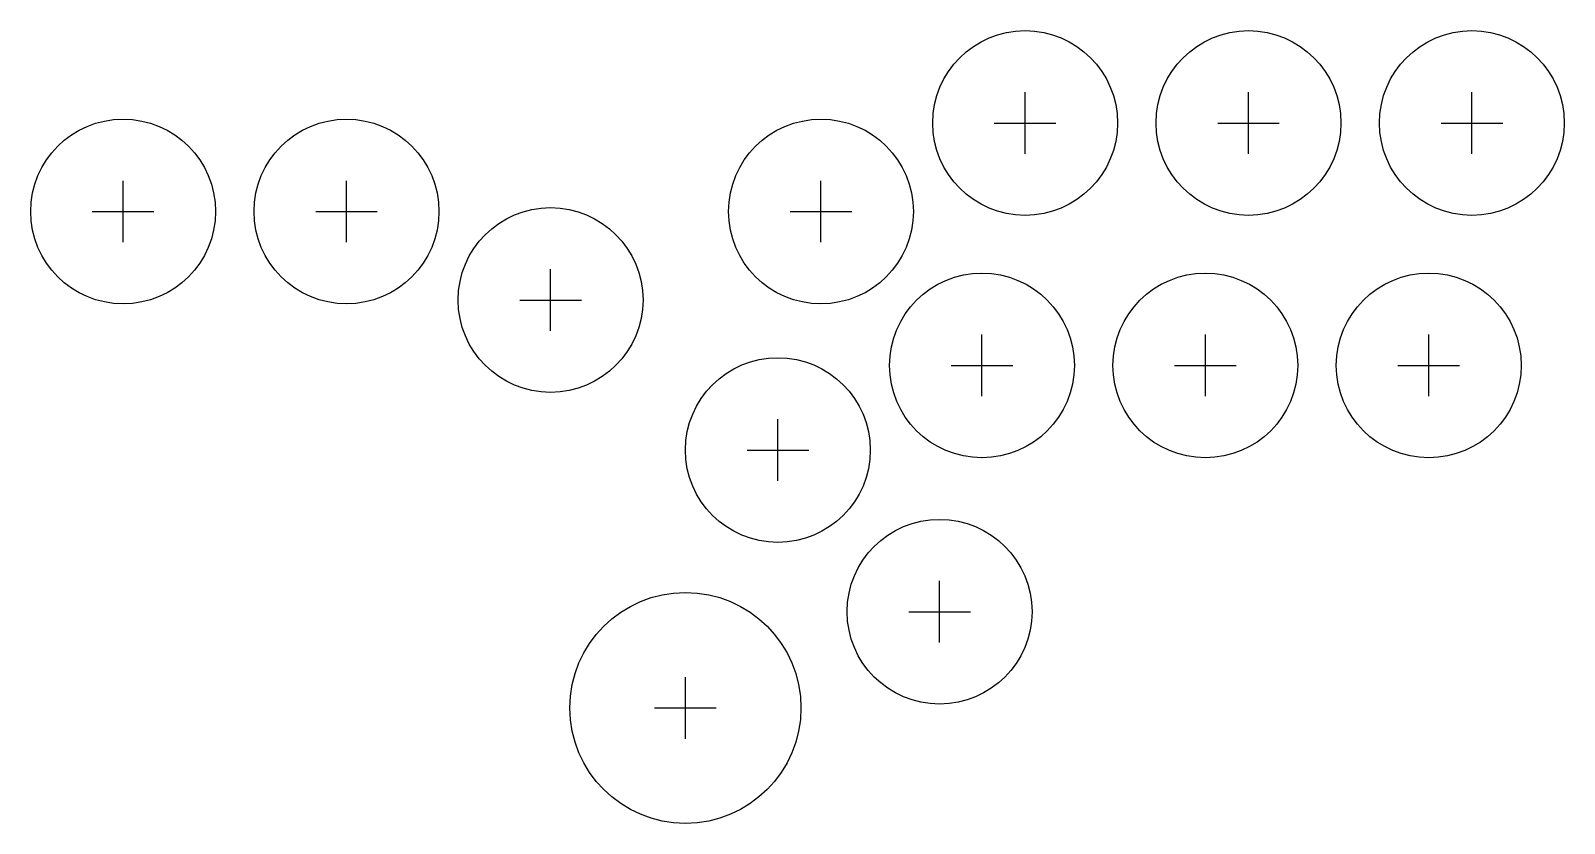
# Model space of a CAD drawing. Header units: millimetres. Extents: x -100 to 100, y -53 to 50.
import ezdxf

# ---------------------------------------------------------------- set-up
doc = ezdxf.new("R2010")
doc.units = ezdxf.units.MM
for name, color, linetype in [('BUTTONS_24', 1, 'Continuous'), ('BUTTONS_30', 5, 'Continuous'), ('REFERENCE', 8, 'Continuous')]:
    doc.layers.add(name, color=color, linetype=linetype)

msp = doc.modelspace()

# ---------------------------------------------------------------- linework, layer by layer
at = {"layer": 'BUTTONS_24'}
for centre in [(29.549, 38), (58.549, 38), (87.55, 38), (-87.55, 26.5), (-58.549, 26.5), (3.047, 26.5), (-32.054, 14.999), (23.948, 6.5), (52.947, 6.5), (81.948, 6.5), (-2.55, -4.498), (18.448, -25.5)]:
    msp.add_circle(centre, 12, dxfattribs=at)
at = {"layer": 'BUTTONS_30'}
msp.add_circle((-14.551, -38), 15, dxfattribs=at)
at = {"layer": 'REFERENCE'}
for p, q in [((29.549, 34), (29.549, 42)), ((58.549, 34), (58.549, 42)), ((87.55, 34), (87.55, 42)), ((25.549, 38), (33.549, 38)), ((54.549, 38), (62.549, 38)), ((83.55, 38), (91.55, 38)), ((-87.55, 22.5), (-87.55, 30.5)), ((-58.549, 22.5), (-58.549, 30.5)), ((3.047, 22.5), (3.047, 30.5)), ((-91.55, 26.5), (-83.55, 26.5)), ((-62.549, 26.5), (-54.549, 26.5)), ((-0.953, 26.5), (7.047, 26.5)), ((-32.054, 10.999), (-32.054, 18.999)), ((-36.054, 14.999), (-28.054, 14.999)), ((23.948, 2.5), (23.948, 10.5)), ((52.947, 2.5), (52.947, 10.5)), ((81.948, 2.5), (81.948, 10.5)), ((19.948, 6.5), (27.948, 6.5)), ((48.947, 6.5), (56.947, 6.5)), ((77.948, 6.5), (85.948, 6.5)), ((-2.55, -8.498), (-2.55, -0.498)), ((-6.55, -4.498), (1.45, -4.498)), ((18.448, -29.5), (18.448, -21.5)), ((14.448, -25.5), (22.448, -25.5)), ((-14.551, -42), (-14.551, -34)), ((-18.551, -38), (-10.551, -38))]:
    msp.add_line(p, q, dxfattribs=at)

doc.saveas('drawing.dxf')
